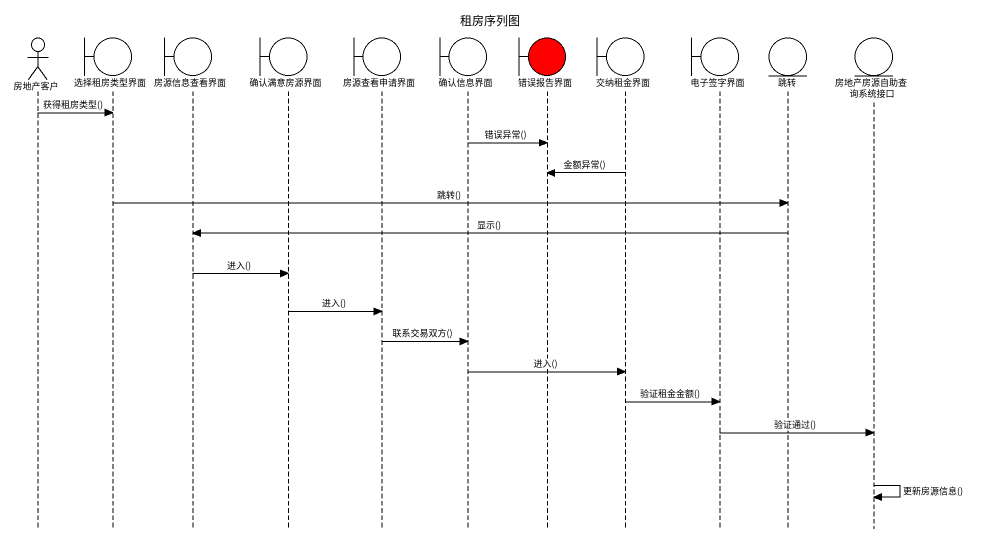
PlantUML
@startuml
title 租房序列图
hide footbox
actor 房地产客户
boundary 选择租房类型界面
boundary 房源信息查看界面
boundary 确认满意房源界面
boundary 房源查看申请界面
boundary 确认信息界面
boundary 错误报告界面 #FF0000
boundary 交纳租金界面
boundary 电子签字界面
entity 跳转
entity 房地产房源自助查询系统接口

房地产客户 -> 选择租房类型界面 : 获得租房类型()
确认信息界面 -> 错误报告界面 : 错误异常()
交纳租金界面 -> 错误报告界面 : 金额异常()
选择租房类型界面 -> 跳转 : 跳转()
跳转 -> 房源信息查看界面 : 显示()
房源信息查看界面 -> 确认满意房源界面 : 进入()
确认满意房源界面 -> 房源查看申请界面 : 进入()
房源查看申请界面 -> 确认信息界面 : 联系交易双方()
确认信息界面 -> 交纳租金界面 : 进入()
交纳租金界面 -> 电子签字界面 : 验证租金金额()
电子签字界面 -> 房地产房源自助查询系统接口 : 验证通过()
房地产房源自助查询系统接口 -> 房地产房源自助查询系统接口 : 更新房源信息()
@enduml
